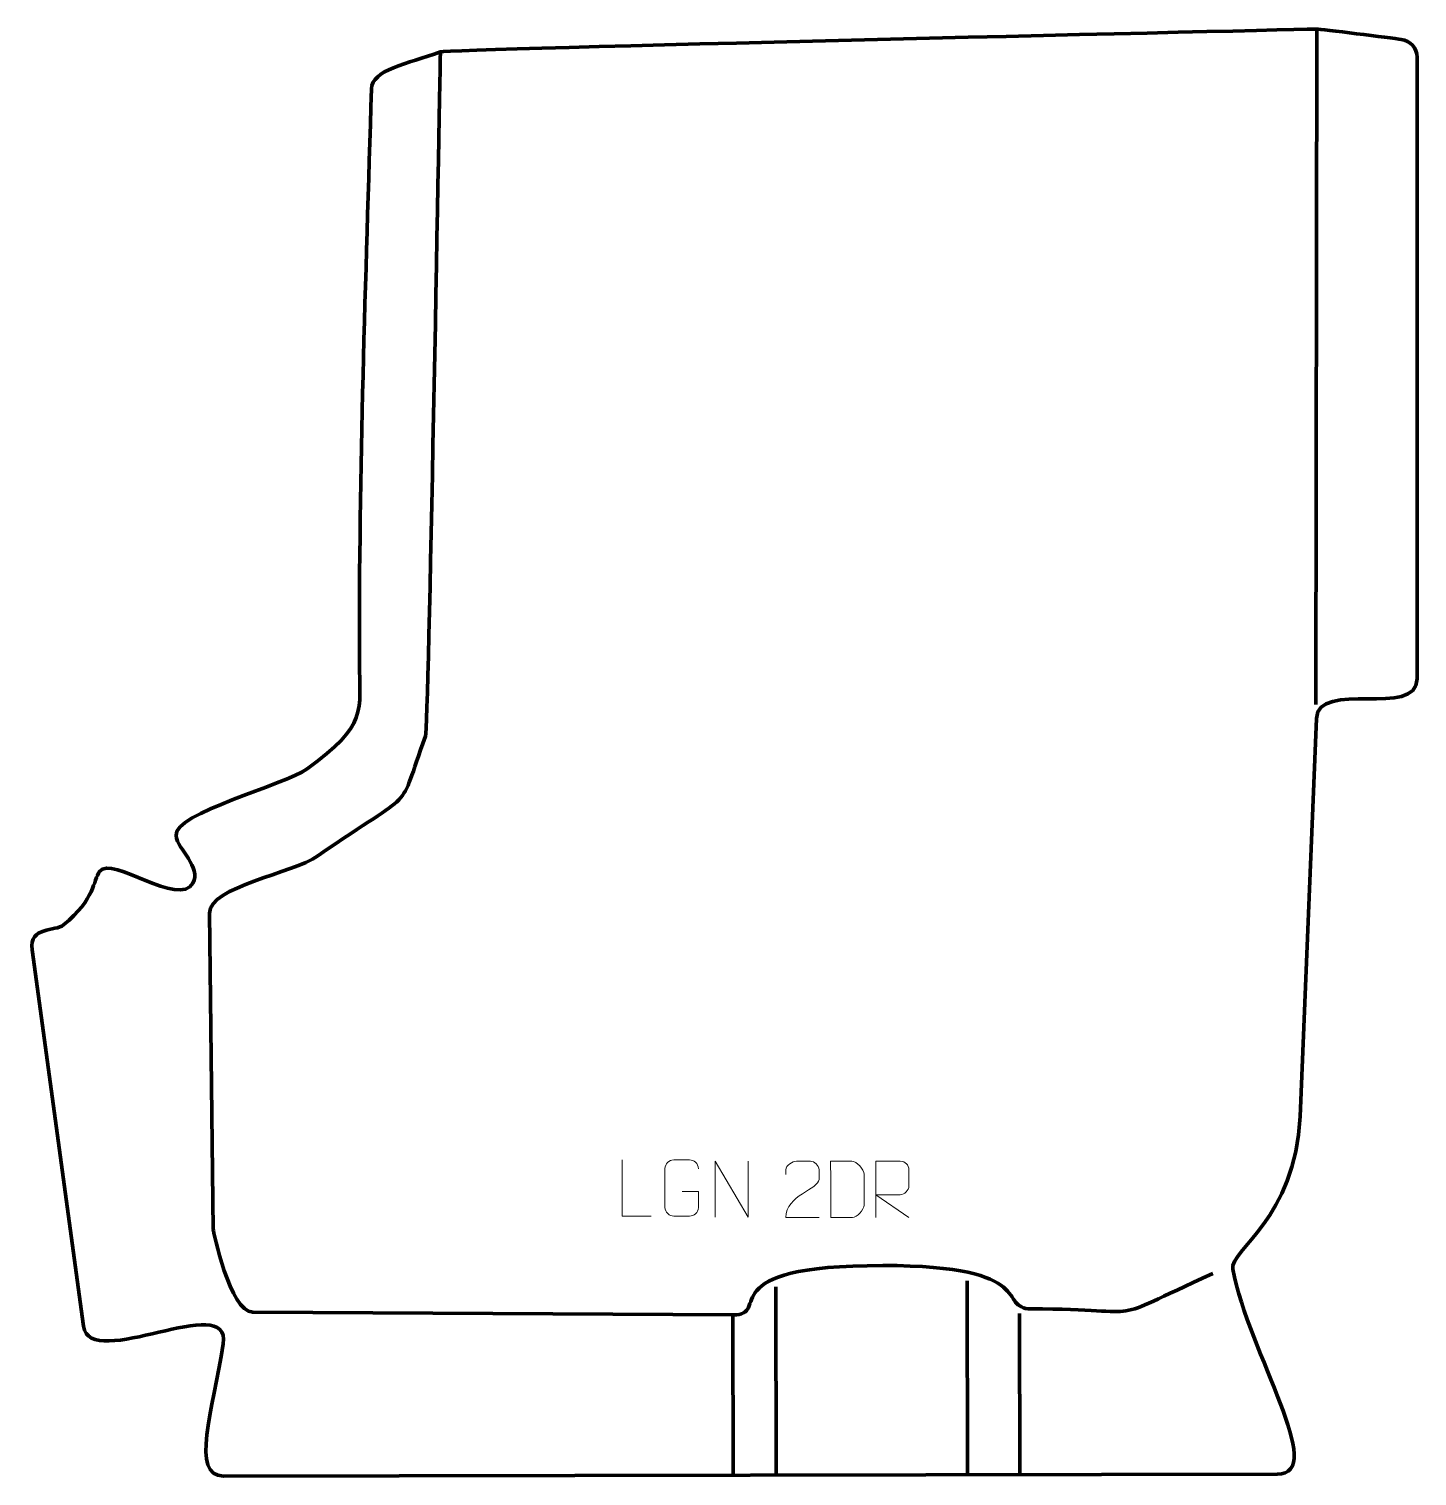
# Model space of a CAD drawing. Header units: millimetres. Extents: x -309 to 308, y -322 to 322.
import ezdxf

# ---------------------------------------------------------------- set-up
doc = ezdxf.new("R2010")
doc.units = ezdxf.units.MM
doc.header["$MEASUREMENT"] = 0
for name, color, linetype in [('layer 1', 7, 'Continuous'), ('layer 2', 7, 'Continuous'), ('layer 3', 7, 'Continuous')]:
    doc.layers.add(name, color=color, linetype=linetype)

msp = doc.modelspace()

# ---------------------------------------------------------------- linework, layer by layer
at = {"layer": 'layer 1', "color": 250, "lineweight": 9}
for points, knots in [([(-32.5506, -206.1514), (-32.5506, -206.1514), (-45.4997, -206.1514), (-45.4997, -206.1514), (-45.4997, -206.1514), (-45.4997, -206.1514), (-45.4997, -181.1978), (-45.4997, -181.1978)], [0, 0, 0, 0, 0.33333333, 0.33333333, 0.33333333, 0.33333333, 1, 1, 1, 1]), ([(-18.7702, -195.1656), (-18.7702, -195.1656), (-11.6021, -195.1656), (-11.6021, -195.1656), (-11.6021, -195.1656), (-11.6021, -195.1656), (-11.6021, -202.3337), (-11.6021, -202.3337), (-11.6021, -202.3337), (-11.7418, -204.6571), (-13.419, -206.1367), (-15.5668, -206.1475), (-15.5668, -206.1475), (-17.8986, -206.1471), (-20.2306, -206.1471), (-22.5621, -206.1475), (-22.5621, -206.1475), (-24.487, -206.2529), (-26.4592, -204.3684), (-26.448, -202.3511), (-26.448, -202.3511), (-26.4476, -196.581), (-26.4476, -190.8113), (-26.448, -185.042), (-26.448, -185.042), (-26.4438, -182.9039), (-24.697, -181.1847), (-22.5447, -181.1981), (-22.5447, -181.1981), (-20.219, -181.1981), (-17.8929, -181.1981), (-15.5668, -181.1981), (-15.5668, -181.1981), (-13.6201, -181.1627), (-11.6287, -182.6542), (-11.6021, -185.0919)], [0, 0, 0, 0, 0.1, 0.1, 0.1, 0.1, 0.2, 0.2, 0.2, 0.2, 0.3, 0.3, 0.3, 0.3, 0.4, 0.4, 0.4, 0.4, 0.5, 0.5, 0.5, 0.5, 0.6, 0.6, 0.6, 0.6, 0.7, 0.7, 0.7, 0.7, 0.8, 0.8, 0.8, 0.8, 1, 1, 1, 1]), ([(-4.0976, -206.6423), (-4.0976, -206.6423), (-4.0976, -181.6888), (-4.0976, -181.6888), (-4.0976, -181.6888), (-4.0976, -181.6888), (10.5572, -206.6423), (10.5572, -206.6423), (10.5572, -206.6423), (10.5572, -206.6423), (10.5572, -181.6888), (10.5572, -181.6888)], [0, 0, 0, 0, 0.25, 0.25, 0.25, 0.25, 0.5, 0.5, 0.5, 0.5, 1, 1, 1, 1]), ([(42.042, -206.739), (37.1276, -206.7387), (32.2132, -206.7387), (27.2991, -206.739), (27.2991, -206.739), (27.2991, -196.8067), (41.9501, -194.1655), (42.042, -189.8552), (42.042, -189.8552), (42.0417, -188.4311), (42.0417, -187.0074), (42.042, -185.5841), (42.042, -185.5841), (42.0251, -183.507), (39.9023, -181.7822), (38.2313, -181.7649), (38.2313, -181.7649), (36.1581, -181.7653), (34.0852, -181.7653), (32.0128, -181.7649), (32.0128, -181.7649), (30.1907, -181.7484), (27.366, -183.5405), (27.2991, -185.6341), (27.2991, -185.6341), (27.2991, -185.6341), (27.2991, -187.6889), (27.2991, -187.6889)], [0, 0, 0, 0, 0.125, 0.125, 0.125, 0.125, 0.25, 0.25, 0.25, 0.25, 0.375, 0.375, 0.375, 0.375, 0.5, 0.5, 0.5, 0.5, 0.625, 0.625, 0.625, 0.625, 0.75, 0.75, 0.75, 0.75, 1, 1, 1, 1]), ([(47.2783, -206.7005), (49.6101, -206.7001), (54.5603, -206.7241), (56.8918, -206.7244), (56.8918, -206.7244), (58.8168, -206.8298), (62.1354, -203.2882), (62.1242, -201.2709), (62.1242, -201.2709), (62.1238, -195.5008), (62.1238, -193.3311), (62.1242, -187.5618), (62.1242, -187.5618), (62.1199, -185.4237), (58.7454, -181.7636), (56.593, -181.7771), (56.593, -181.7771), (54.2673, -181.7771), (49.543, -181.7771), (47.2169, -181.7771), (47.2169, -181.7771), (47.2173, -187.524), (47.2786, -200.9532), (47.2783, -206.7005)], [0, 0, 0, 0, 0.14285714, 0.14285714, 0.14285714, 0.14285714, 0.28571429, 0.28571429, 0.28571429, 0.28571429, 0.42857143, 0.42857143, 0.42857143, 0.42857143, 0.57142857, 0.57142857, 0.57142857, 0.57142857, 0.71428571, 0.71428571, 0.71428571, 0.71428571, 1, 1, 1, 1]), ([(67.3386, -206.7286), (67.3386, -206.7286), (67.3386, -181.7751), (67.3386, -181.7751), (67.3386, -181.7751), (70.9334, -181.7751), (74.5289, -181.7751), (78.1241, -181.7751), (78.1241, -181.7751), (80.4494, -181.8128), (82.0067, -183.3028), (82.0026, -185.6692), (82.0026, -185.6692), (82.0022, -187.7047), (82.0022, -190.7641), (82.0026, -192.8001), (82.0026, -192.8001), (81.9961, -194.6756), (80.1838, -196.6174), (78.1743, -196.6365), (78.1743, -196.6365), (78.1743, -196.6365), (67.3386, -196.6365), (67.3386, -196.6365), (67.3386, -196.6365), (67.3386, -196.6365), (81.9933, -206.7286), (81.9933, -206.7286)], [0, 0, 0, 0, 0.125, 0.125, 0.125, 0.125, 0.25, 0.25, 0.25, 0.25, 0.375, 0.375, 0.375, 0.375, 0.5, 0.5, 0.5, 0.5, 0.625, 0.625, 0.625, 0.625, 0.75, 0.75, 0.75, 0.75, 1, 1, 1, 1])]:
    msp.add_open_spline(points, degree=3, knots=knots, dxfattribs=at)
at = {"layer": 'layer 2', "color": 20, "lineweight": 158}
msp.add_open_spline([(300.9741, 317.1062), (296.6962, 317.6409), (264.7977, 321.7546), (263.3566, 321.7185), (263.3566, 321.7185), (227.7478, 320.8266), (-122.9108, 312.7807), (-126.305, 311.5587), (-126.305, 311.5587), (-141.2126, 306.1916), (-156.7478, 303.6382), (-156.9988, 295.1208), (-156.9988, 295.1208), (-159.4992, 210.3909), (-162.6226, 125.0355), (-162.3179, 40.2936), (-162.3179, 40.2936), (-162.2383, 18.1667), (-158.4642, 12.3809), (-185.6297, -7.2524), (-185.6297, -7.2524), (-195.6609, -14.5022), (-244.9438, -26.9634), (-243.8688, -36.9125), (-243.8688, -36.9125), (-243.184, -43.2515), (-232.4467, -50.9591), (-236.3458, -58.0882), (-236.3458, -58.0882), (-242.4863, -69.3158), (-272.4911, -45.3702), (-277.8621, -52.8896), (-277.8621, -52.8896), (-280.8683, -57.0983), (-279.6827, -64.8811), (-293.9153, -76.6904), (-293.9153, -76.6904), (-297.5052, -79.6274), (-309.2857, -77.2608), (-307.8668, -87.674), (-307.8668, -87.674), (-307.8668, -87.674), (-285.0635, -255.0249), (-285.0635, -255.0249), (-285.0635, -255.0249), (-282.2277, -275.8378), (-219.1378, -238.9048), (-222.9089, -262.982), (-222.9089, -262.982), (-227.5549, -292.6459), (-237.643, -321.7438), (-222.7594, -321.7182), (-222.7594, -321.7182), (-222.7594, -321.7182), (245.7912, -320.9062), (245.7912, -320.9062), (245.7912, -320.9062), (268.5635, -320.8668), (233.2085, -267.2588), (226.0611, -229.731), (226.0611, -229.731), (224.4747, -221.4018), (254.0566, -207.4179), (255.939, -161.829), (255.939, -161.829), (255.939, -161.829), (263.2374, 15.1553), (263.2374, 15.1553), (263.2374, 15.1553), (263.9552, 32.5616), (307.9833, 14.9675), (307.9833, 32.7782), (307.9833, 32.7782), (307.9833, 32.7782), (307.9818, 309.168), (307.9818, 309.168), (307.9818, 309.168), (307.9818, 313.2254), (305.0001, 316.6029), (300.9741, 317.1062)], degree=3, knots=[0, 0, 0, 0, 0.04761905, 0.04761905, 0.04761905, 0.04761905, 0.0952381, 0.0952381, 0.0952381, 0.0952381, 0.14285714, 0.14285714, 0.14285714, 0.14285714, 0.19047619, 0.19047619, 0.19047619, 0.19047619, 0.23809524, 0.23809524, 0.23809524, 0.23809524, 0.28571429, 0.28571429, 0.28571429, 0.28571429, 0.33333333, 0.33333333, 0.33333333, 0.33333333, 0.38095238, 0.38095238, 0.38095238, 0.38095238, 0.42857143, 0.42857143, 0.42857143, 0.42857143, 0.47619048, 0.47619048, 0.47619048, 0.47619048, 0.52380952, 0.52380952, 0.52380952, 0.52380952, 0.57142857, 0.57142857, 0.57142857, 0.57142857, 0.61904762, 0.61904762, 0.61904762, 0.61904762, 0.66666667, 0.66666667, 0.66666667, 0.66666667, 0.71428571, 0.71428571, 0.71428571, 0.71428571, 0.76190476, 0.76190476, 0.76190476, 0.76190476, 0.80952381, 0.80952381, 0.80952381, 0.80952381, 0.85714286, 0.85714286, 0.85714286, 0.85714286, 0.9047619, 0.9047619, 0.9047619, 0.9047619, 1, 1, 1, 1], dxfattribs=at)
at = {"layer": 'layer 3', "color": 165, "lineweight": 158}
for points in [[(263.3566, 321.7185), (263.3566, 321.7185), (263.006, 21.3235), (263.006, 21.3235)], [(22.8711, -237.5462), (22.8711, -237.5462), (23.0163, -321.2923), (23.0163, -321.2923)], [(107.9612, -235.0062), (107.9612, -235.0062), (108.1105, -321.1449), (108.1105, -321.1449)], [(3.7613, -250.1142), (3.7613, -250.1142), (3.8847, -321.3255), (3.8847, -321.3255)], [(131.2445, -249.3995), (131.2445, -249.3995), (131.3688, -321.1045), (131.3688, -321.1045)]]:
    msp.add_open_spline(points, degree=3, dxfattribs=at)
msp.add_open_spline([(217.1807, -231.7248), (165.7458, -254.8827), (192.5156, -247.4543), (136.4585, -247.3889), (136.4585, -247.3889), (120.9289, -247.3708), (140.7834, -228.1265), (70.4957, -228.1265), (70.4957, -228.1265), (-7.6731, -228.1265), (21.4459, -250.2145), (3.7613, -250.1142), (3.7613, -250.1142), (3.7613, -250.1142), (-209.7347, -248.9025), (-209.7347, -248.9025), (-209.7347, -248.9025), (-220.0544, -248.8439), (-227.3331, -212.1465), (-227.3341, -212.0589), (-227.3341, -212.0589), (-227.3341, -212.0589), (-228.9506, -71.4192), (-228.9506, -71.4192), (-228.9506, -71.4192), (-229.0858, -59.66), (-191.9956, -53.749), (-180.8807, -46.0164), (-180.8807, -46.0164), (-135.6111, -14.5225), (-145.9586, -28.5117), (-132.9458, 7.2713), (-132.9458, 7.2713), (-131.6222, 10.9114), (-126.8889, 282.9643), (-126.305, 311.5587)], degree=3, knots=[0, 0, 0, 0, 0.1, 0.1, 0.1, 0.1, 0.2, 0.2, 0.2, 0.2, 0.3, 0.3, 0.3, 0.3, 0.4, 0.4, 0.4, 0.4, 0.5, 0.5, 0.5, 0.5, 0.6, 0.6, 0.6, 0.6, 0.7, 0.7, 0.7, 0.7, 0.8, 0.8, 0.8, 0.8, 1, 1, 1, 1], dxfattribs=at)

doc.saveas('drawing.dxf')
